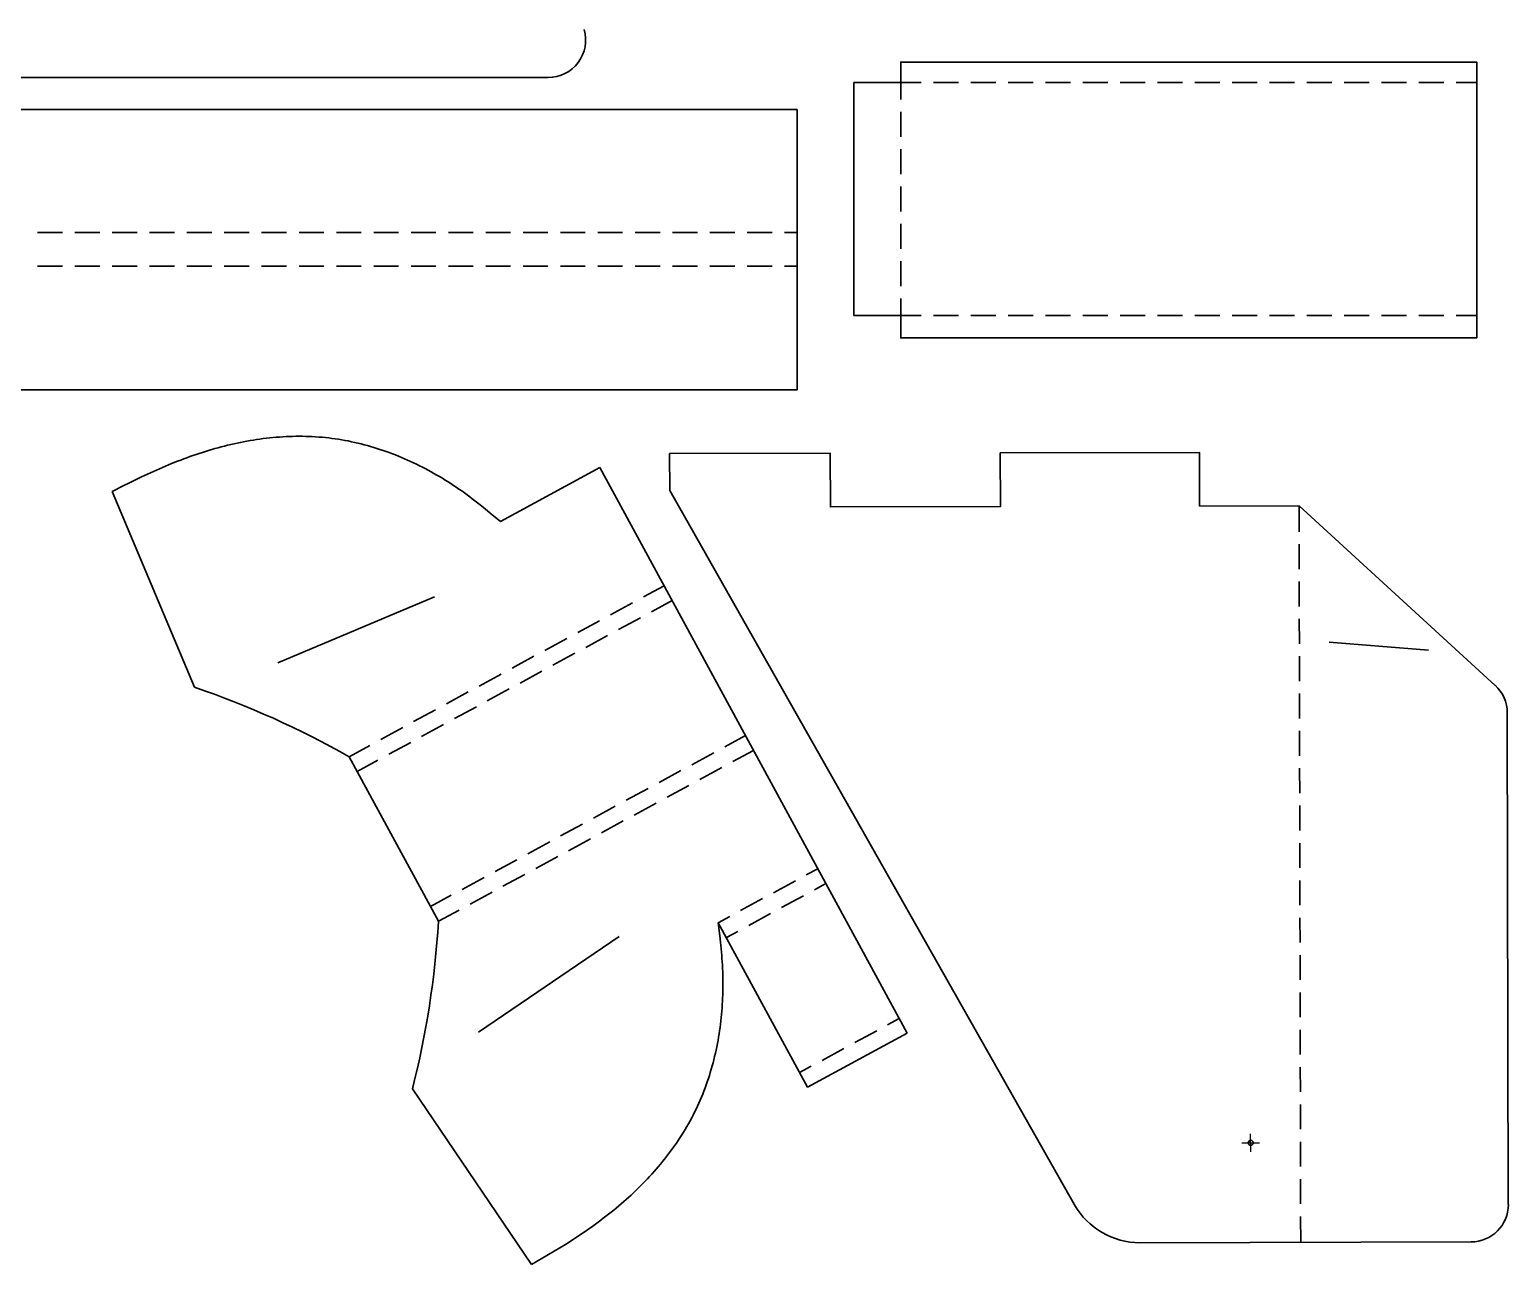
# Model space of a CAD drawing. Header units: millimetres. Extents: x -468 to 483, y -337 to 336.
# Drawn here: x 105.3 to 482.5, y -327.4 to -12.4 of the extents above; entities that cross this region are included whole.
import ezdxf

# ---------------------------------------------------------------- set-up
doc = ezdxf.new("R2010")
doc.units = ezdxf.units.MM
doc.header["$MEASUREMENT"] = 0
doc.layers.add('Layer 1', color=7, linetype='Continuous')

msp = doc.modelspace()

# ---------------------------------------------------------------- linework, layer by layer
at = {"layer": 'Layer 1', "lineweight": 30}
for points, knots in [([(246.7204, -12.3874), (247.5634, -15.2693), (246.9996, -18.38), (245.1989, -20.7828), (243.3983, -23.1856), (240.571, -24.5999), (237.5683, -24.5999)], [0, 0, 0, 0, 0.5, 0.5, 0.5, 1, 1, 1, 1]), ([(327.4632, -25.8985), (327.4632, -25.8985), (327.4632, -20.6703), (327.4632, -20.6703), (327.4632, -20.6703), (474.4022, -20.6703), (474.4022, -20.6703), (474.4022, -20.6703), (474.4022, -91.0495), (474.4022, -91.0495), (474.4022, -91.0495), (327.4632, -91.0495), (327.4632, -91.0495), (327.4632, -91.0495), (327.4632, -85.3345), (327.4632, -85.3345), (327.4632, -85.3345), (315.5252, -85.3345), (315.5252, -85.3345)], [0, 0, 0, 0, 0.16666667, 0.16666667, 0.16666667, 0.33333333, 0.33333333, 0.33333333, 0.5, 0.5, 0.5, 0.66666667, 0.66666667, 0.66666667, 0.83333333, 0.83333333, 0.83333333, 1, 1, 1, 1]), ([(301.0153, -104.2721), (301.0153, -104.2721), (-60.9982, -104.2721), (-60.9982, -104.2721), (-60.9982, -104.2721), (-60.9982, -32.7711), (-60.9982, -32.7711)], [0, 0, 0, 0, 0.5, 0.5, 0.5, 1, 1, 1, 1]), ([(225.3671, -137.8559), (225.3671, -137.8559), (222.7853, -135.717), (222.7853, -135.717), (222.7853, -135.717), (221.48, -134.6433), (221.48, -134.6433), (221.48, -134.6433), (220.1661, -133.5983), (220.1661, -133.5983), (220.1661, -133.5983), (218.8624, -132.5719), (218.8624, -132.5719), (218.8624, -132.5719), (218.1827, -132.0739), (218.1827, -132.0739), (218.1827, -132.0739), (217.5215, -131.5657), (217.5215, -131.5657), (217.5215, -131.5657), (216.8418, -131.0677), (216.8418, -131.0677), (216.8418, -131.0677), (216.162, -130.5696), (216.162, -130.5696), (216.162, -130.5696), (215.4822, -130.0716), (215.4822, -130.0716), (215.4822, -130.0716), (214.794, -129.6023), (214.794, -129.6023), (214.794, -129.6023), (214.1057, -129.1329), (214.1057, -129.1329), (214.1057, -129.1329), (213.4174, -128.6635), (213.4174, -128.6635), (213.4174, -128.6635), (212.7106, -128.2043), (212.7106, -128.2043), (212.7106, -128.2043), (212.0037, -127.745), (212.0037, -127.745), (212.0037, -127.745), (211.2884, -127.3145), (211.2884, -127.3145), (211.2884, -127.3145), (210.5815, -126.8552), (210.5815, -126.8552), (210.5815, -126.8552), (209.8475, -126.4348), (209.8475, -126.4348), (209.8475, -126.4348), (209.1423, -126.0228), (209.1423, -126.0228), (209.1423, -126.0228), (208.4083, -125.6024), (208.4083, -125.6024), (208.4083, -125.6024), (207.6743, -125.1819), (207.6743, -125.1819), (207.6743, -125.1819), (206.9318, -124.7901), (206.9318, -124.7901), (206.9318, -124.7901), (206.1893, -124.3984), (206.1893, -124.3984), (206.1893, -124.3984), (205.4468, -124.0066), (205.4468, -124.0066), (205.4468, -124.0066), (204.6958, -123.6436), (204.6958, -123.6436), (204.6958, -123.6436), (203.9534, -123.2518), (203.9534, -123.2518), (203.9534, -123.2518), (203.1838, -122.8989), (203.1838, -122.8989), (203.1838, -122.8989), (202.4429, -122.5545), (202.4429, -122.5545), (202.4429, -122.5545), (201.6733, -122.2015), (201.6733, -122.2015), (201.6733, -122.2015), (200.8952, -121.8772), (200.8952, -121.8772), (200.8952, -121.8772), (200.1357, -121.5428), (200.1357, -121.5428), (200.1357, -121.5428), (199.3576, -121.2187), (199.3576, -121.2187), (199.3576, -121.2187), (198.5795, -120.8944), (198.5795, -120.8944), (198.5795, -120.8944), (197.7929, -120.5988), (197.7929, -120.5988), (197.7929, -120.5988), (197.0063, -120.3033), (197.0063, -120.3033), (197.0063, -120.3033), (196.2298, -120.0264), (196.2298, -120.0264), (196.2298, -120.0264), (195.4246, -119.7409), (195.4246, -119.7409), (195.4246, -119.7409), (194.6295, -119.474), (194.6295, -119.474), (194.6295, -119.474), (193.8445, -119.2258), (193.8445, -119.2258), (193.8445, -119.2258), (193.0308, -118.969), (193.0308, -118.969), (193.0308, -118.969), (192.2272, -118.7309), (192.2272, -118.7309), (192.2272, -118.7309), (191.4337, -118.5114), (191.4337, -118.5114), (191.4337, -118.5114), (190.6115, -118.2833), (190.6115, -118.2833), (190.6115, -118.2833), (189.7994, -118.0738), (189.7994, -118.0738), (189.7994, -118.0738), (188.9973, -117.883), (188.9973, -117.883), (188.9973, -117.883), (188.1766, -117.7022), (188.1766, -117.7022), (188.1766, -117.7022), (187.356, -117.5215), (187.356, -117.5215), (187.356, -117.5215), (186.5354, -117.3407), (186.5354, -117.3407), (186.5354, -117.3407), (185.7064, -117.1886), (185.7064, -117.1886), (185.7064, -117.1886), (184.8772, -117.0366), (184.8772, -117.0366), (184.8772, -117.0366), (184.0581, -116.9031), (184.0581, -116.9031), (184.0581, -116.9031), (183.2205, -116.7798), (183.2205, -116.7798), (183.2205, -116.7798), (182.393, -116.675), (182.393, -116.675), (182.393, -116.675), (181.5654, -116.5703), (181.5654, -116.5703), (181.5654, -116.5703), (180.7193, -116.4756), (180.7193, -116.4756), (180.7193, -116.4756), (179.9019, -116.3895), (179.9019, -116.3895), (179.9019, -116.3895), (179.0573, -116.3422), (179.0573, -116.3422), (179.0573, -116.3422), (178.2213, -116.2661), (178.2213, -116.2661), (178.2213, -116.2661), (177.3768, -116.2187), (177.3768, -116.2187), (177.3768, -116.2187), (176.5423, -116.19), (176.5423, -116.19), (176.5423, -116.19), (175.7078, -116.1613), (175.7078, -116.1613), (175.7078, -116.1613), (174.8835, -116.1511), (174.8835, -116.1511), (174.8835, -116.1511), (174.0304, -116.1325), (174.0304, -116.1325), (174.0304, -116.1325), (173.1976, -116.151), (173.1976, -116.151), (173.1976, -116.151), (172.3648, -116.1696), (172.3648, -116.1696), (172.3648, -116.1696), (171.5318, -116.1881), (171.5318, -116.1881), (171.5318, -116.1881), (170.6804, -116.2168), (170.6804, -116.2168), (170.6804, -116.2168), (169.839, -116.2641), (169.839, -116.2641), (169.839, -116.2641), (169.0077, -116.3299), (169.0077, -116.3299), (169.0077, -116.3299), (168.1765, -116.3958), (168.1765, -116.3958), (168.1765, -116.3958), (167.3452, -116.4617), (167.3452, -116.4617), (167.3452, -116.4617), (166.5055, -116.5562), (166.5055, -116.5562), (166.5055, -116.5562), (165.6657, -116.6508), (165.6657, -116.6508), (165.6657, -116.6508), (164.8259, -116.7454), (164.8259, -116.7454), (164.8259, -116.7454), (163.9963, -116.8585), (163.9963, -116.8585), (163.9963, -116.8585), (163.1666, -116.9716), (163.1666, -116.9716), (163.1666, -116.9716), (162.347, -117.1035), (162.347, -117.1035), (162.347, -117.1035), (161.5275, -117.2352), (161.5275, -117.2352), (161.5275, -117.2352), (160.6892, -117.3771), (160.6892, -117.3771), (160.6892, -117.3771), (159.8612, -117.5375), (159.8612, -117.5375), (159.8612, -117.5375), (159.0517, -117.6879), (159.0517, -117.6879), (159.0517, -117.6879), (158.2337, -117.867), (158.2337, -117.867), (158.2337, -117.867), (157.4158, -118.0461), (157.4158, -118.0461), (157.4158, -118.0461), (156.5977, -118.2251), (156.5977, -118.2251), (156.5977, -118.2251), (155.7713, -118.433), (155.7713, -118.433), (155.7713, -118.433), (154.9634, -118.6306), (154.9634, -118.6306), (154.9634, -118.6306), (154.1656, -118.8468), (154.1656, -118.8468), (154.1656, -118.8468), (153.3391, -119.0546), (153.3391, -119.0546), (153.3391, -119.0546), (152.5514, -119.2895), (152.5514, -119.2895), (152.5514, -119.2895), (151.735, -119.5159), (151.735, -119.5159), (151.735, -119.5159), (150.9287, -119.7609), (150.9287, -119.7609), (150.9287, -119.7609), (150.1224, -120.0058), (150.1224, -120.0058), (150.1224, -120.0058), (149.3262, -120.2695), (149.3262, -120.2695), (149.3262, -120.2695), (148.5199, -120.5144), (148.5199, -120.5144), (148.5199, -120.5144), (147.7237, -120.778), (147.7237, -120.778), (147.7237, -120.778), (146.9376, -121.0602), (146.9376, -121.0602), (146.9376, -121.0602), (146.1515, -121.3424), (146.1515, -121.3424), (146.1515, -121.3424), (145.3654, -121.6246), (145.3654, -121.6246), (145.3654, -121.6246), (144.5794, -121.9068), (144.5794, -121.9068), (144.5794, -121.9068), (143.8033, -122.2075), (143.8033, -122.2075), (143.8033, -122.2075), (143.0088, -122.5184), (143.0088, -122.5184), (143.0088, -122.5184), (141.4568, -123.1199), (141.4568, -123.1199), (141.4568, -123.1199), (139.9063, -123.7688), (139.9063, -123.7688), (139.9063, -123.7688), (138.366, -124.4363), (138.366, -124.4363), (138.366, -124.4363), (136.8258, -125.1038), (136.8258, -125.1038), (136.8258, -125.1038), (135.3056, -125.8085), (135.3056, -125.8085), (135.3056, -125.8085), (133.7855, -126.5132), (133.7855, -126.5132), (133.7855, -126.5132), (132.2856, -127.255), (132.2856, -127.255), (132.2856, -127.255), (130.7856, -127.997), (130.7856, -127.997), (130.7856, -127.997), (129.2857, -128.7389), (129.2857, -128.7389), (129.2857, -128.7389), (126.306, -130.2598), (126.306, -130.2598)], [0, 0, 0, 0, 0.00909091, 0.00909091, 0.00909091, 0.01818182, 0.01818182, 0.01818182, 0.02727273, 0.02727273, 0.02727273, 0.03636364, 0.03636364, 0.03636364, 0.04545455, 0.04545455, 0.04545455, 0.05454545, 0.05454545, 0.05454545, 0.06363636, 0.06363636, 0.06363636, 0.07272727, 0.07272727, 0.07272727, 0.08181818, 0.08181818, 0.08181818, 0.09090909, 0.09090909, 0.09090909, 0.1, 0.1, 0.1, 0.10909091, 0.10909091, 0.10909091, 0.11818182, 0.11818182, 0.11818182, 0.12727273, 0.12727273, 0.12727273, 0.13636364, 0.13636364, 0.13636364, 0.14545455, 0.14545455, 0.14545455, 0.15454545, 0.15454545, 0.15454545, 0.16363636, 0.16363636, 0.16363636, 0.17272727, 0.17272727, 0.17272727, 0.18181818, 0.18181818, 0.18181818, 0.19090909, 0.19090909, 0.19090909, 0.2, 0.2, 0.2, 0.20909091, 0.20909091, 0.20909091, 0.21818182, 0.21818182, 0.21818182, 0.22727273, 0.22727273, 0.22727273, 0.23636364, 0.23636364, 0.23636364, 0.24545455, 0.24545455, 0.24545455, 0.25454545, 0.25454545, 0.25454545, 0.26363636, 0.26363636, 0.26363636, 0.27272727, 0.27272727, 0.27272727, 0.28181818, 0.28181818, 0.28181818, 0.29090909, 0.29090909, 0.29090909, 0.3, 0.3, 0.3, 0.30909091, 0.30909091, 0.30909091, 0.31818182, 0.31818182, 0.31818182, 0.32727273, 0.32727273, 0.32727273, 0.33636364, 0.33636364, 0.33636364, 0.34545455, 0.34545455, 0.34545455, 0.35454545, 0.35454545, 0.35454545, 0.36363636, 0.36363636, 0.36363636, 0.37272727, 0.37272727, 0.37272727, 0.38181818, 0.38181818, 0.38181818, 0.39090909, 0.39090909, 0.39090909, 0.4, 0.4, 0.4, 0.40909091, 0.40909091, 0.40909091, 0.41818182, 0.41818182, 0.41818182, 0.42727273, 0.42727273, 0.42727273, 0.43636364, 0.43636364, 0.43636364, 0.44545455, 0.44545455, 0.44545455, 0.45454545, 0.45454545, 0.45454545, 0.46363636, 0.46363636, 0.46363636, 0.47272727, 0.47272727, 0.47272727, 0.48181818, 0.48181818, 0.48181818, 0.49090909, 0.49090909, 0.49090909, 0.5, 0.5, 0.5, 0.50909091, 0.50909091, 0.50909091, 0.51818182, 0.51818182, 0.51818182, 0.52727273, 0.52727273, 0.52727273, 0.53636364, 0.53636364, 0.53636364, 0.54545455, 0.54545455, 0.54545455, 0.55454545, 0.55454545, 0.55454545, 0.56363636, 0.56363636, 0.56363636, 0.57272727, 0.57272727, 0.57272727, 0.58181818, 0.58181818, 0.58181818, 0.59090909, 0.59090909, 0.59090909, 0.6, 0.6, 0.6, 0.60909091, 0.60909091, 0.60909091, 0.61818182, 0.61818182, 0.61818182, 0.62727273, 0.62727273, 0.62727273, 0.63636364, 0.63636364, 0.63636364, 0.64545455, 0.64545455, 0.64545455, 0.65454545, 0.65454545, 0.65454545, 0.66363636, 0.66363636, 0.66363636, 0.67272727, 0.67272727, 0.67272727, 0.68181818, 0.68181818, 0.68181818, 0.69090909, 0.69090909, 0.69090909, 0.7, 0.7, 0.7, 0.70909091, 0.70909091, 0.70909091, 0.71818182, 0.71818182, 0.71818182, 0.72727273, 0.72727273, 0.72727273, 0.73636364, 0.73636364, 0.73636364, 0.74545455, 0.74545455, 0.74545455, 0.75454545, 0.75454545, 0.75454545, 0.76363636, 0.76363636, 0.76363636, 0.77272727, 0.77272727, 0.77272727, 0.78181818, 0.78181818, 0.78181818, 0.79090909, 0.79090909, 0.79090909, 0.8, 0.8, 0.8, 0.80909091, 0.80909091, 0.80909091, 0.81818182, 0.81818182, 0.81818182, 0.82727273, 0.82727273, 0.82727273, 0.83636364, 0.83636364, 0.83636364, 0.84545455, 0.84545455, 0.84545455, 0.85454545, 0.85454545, 0.85454545, 0.86363636, 0.86363636, 0.86363636, 0.87272727, 0.87272727, 0.87272727, 0.88181818, 0.88181818, 0.88181818, 0.89090909, 0.89090909, 0.89090909, 0.9, 0.9, 0.9, 0.90909091, 0.90909091, 0.90909091, 0.91818182, 0.91818182, 0.91818182, 0.92727273, 0.92727273, 0.92727273, 0.93636364, 0.93636364, 0.93636364, 0.94545455, 0.94545455, 0.94545455, 0.95454545, 0.95454545, 0.95454545, 0.96363636, 0.96363636, 0.96363636, 0.97272727, 0.97272727, 0.97272727, 0.98181818, 0.98181818, 0.98181818, 0.99090909, 0.99090909, 0.99090909, 1, 1, 1, 1]), ([(429.0897, -133.9031), (429.0897, -133.9031), (403.6898, -133.9582), (403.6898, -133.9582), (403.6898, -133.9582), (403.6601, -120.2634), (403.6601, -120.2634), (403.6601, -120.2634), (352.8602, -120.3736), (352.8602, -120.3736), (352.8602, -120.3736), (352.8899, -134.0684), (352.8899, -134.0684), (352.8899, -134.0684), (309.5407, -134.1624), (309.5407, -134.1624), (309.5407, -134.1624), (309.511, -120.4677), (309.511, -120.4677), (309.511, -120.4677), (268.5324, -120.5566), (268.5324, -120.5566), (268.5324, -120.5566), (268.5528, -129.9546), (268.5528, -129.9546)], [0, 0, 0, 0, 0.125, 0.125, 0.125, 0.25, 0.25, 0.25, 0.375, 0.375, 0.375, 0.5, 0.5, 0.5, 0.625, 0.625, 0.625, 0.75, 0.75, 0.75, 0.875, 0.875, 0.875, 1, 1, 1, 1]), ([(280.9335, -240.2278), (280.9335, -240.2278), (281.3203, -243.5582), (281.3203, -243.5582), (281.3203, -243.5582), (281.4993, -245.219), (281.4993, -245.219), (281.4993, -245.219), (281.6597, -246.8901), (281.6597, -246.8901), (281.6597, -246.8901), (281.8201, -248.5612), (281.8201, -248.5612), (281.8201, -248.5612), (281.8674, -249.4025), (281.8674, -249.4025), (281.8674, -249.4025), (281.9333, -250.2338), (281.9333, -250.2338), (281.9333, -250.2338), (281.9806, -251.0752), (281.9806, -251.0752), (281.9806, -251.0752), (282.0177, -251.8979), (282.0177, -251.8979), (282.0177, -251.8979), (282.0649, -252.7393), (282.0649, -252.7393), (282.0649, -252.7393), (282.0835, -253.5721), (282.0835, -253.5721), (282.0835, -253.5721), (282.1021, -254.405), (282.1021, -254.405), (282.1021, -254.405), (282.1206, -255.2379), (282.1206, -255.2379), (282.1206, -255.2379), (282.1206, -256.0807), (282.1206, -256.0807), (282.1206, -256.0807), (282.1206, -256.9238), (282.1206, -256.9238), (282.1206, -256.9238), (282.0918, -257.7581), (282.0918, -257.7581), (282.0918, -257.7581), (282.0918, -258.6012), (282.0918, -258.6012), (282.0918, -258.6012), (282.0444, -259.4457), (282.0444, -259.4457), (282.0444, -259.4457), (282.0157, -260.2801), (282.0157, -260.2801), (282.0157, -260.2801), (281.9583, -261.1061), (281.9583, -261.1061), (281.9583, -261.1061), (281.9109, -261.9506), (281.9109, -261.9506), (281.9109, -261.9506), (281.8348, -262.7867), (281.8348, -262.7867), (281.8348, -262.7867), (281.7588, -263.6228), (281.7588, -263.6228), (281.7588, -263.6228), (281.6828, -264.4588), (281.6828, -264.4588), (281.6828, -264.4588), (281.578, -265.2863), (281.578, -265.2863), (281.578, -265.2863), (281.502, -266.1223), (281.502, -266.1223), (281.502, -266.1223), (281.3786, -266.9599), (281.3786, -266.9599), (281.3786, -266.9599), (281.2738, -267.7875), (281.2738, -267.7875), (281.2738, -267.7875), (281.1403, -268.6065), (281.1403, -268.6065), (281.1403, -268.6065), (280.9884, -269.4356), (280.9884, -269.4356), (280.9884, -269.4356), (280.865, -270.2732), (280.865, -270.2732), (280.865, -270.2732), (280.7028, -271.0838), (280.7028, -271.0838), (280.7028, -271.0838), (280.5508, -271.913), (280.5508, -271.913), (280.5508, -271.913), (280.37, -272.7336), (280.37, -272.7336), (280.37, -272.7336), (280.1893, -273.5542), (280.1893, -273.5542), (280.1893, -273.5542), (279.9984, -274.3562), (279.9984, -274.3562), (279.9984, -274.3562), (279.799, -275.1869), (279.799, -275.1869), (279.799, -275.1869), (279.5896, -275.9991), (279.5896, -275.9991), (279.5896, -275.9991), (279.37, -276.7925), (279.37, -276.7925), (279.37, -276.7925), (279.1421, -277.6148), (279.1421, -277.6148), (279.1421, -277.6148), (278.9038, -278.4184), (278.9038, -278.4184), (278.9038, -278.4184), (278.6657, -279.222), (278.6657, -279.222), (278.6657, -279.222), (278.3989, -280.0171), (278.3989, -280.0171), (278.3989, -280.0171), (278.132, -280.8122), (278.132, -280.8122), (278.132, -280.8122), (277.855, -281.5887), (277.855, -281.5887), (277.855, -281.5887), (277.5696, -282.3939), (277.5696, -282.3939), (277.5696, -282.3939), (277.274, -283.1806), (277.274, -283.1806), (277.274, -283.1806), (276.9683, -283.9485), (276.9683, -283.9485), (276.9683, -283.9485), (276.6442, -284.7266), (276.6442, -284.7266), (276.6442, -284.7266), (276.3199, -285.5047), (276.3199, -285.5047), (276.3199, -285.5047), (275.9855, -286.2642), (275.9855, -286.2642), (275.9855, -286.2642), (275.6326, -287.0338), (275.6326, -287.0338), (275.6326, -287.0338), (275.2696, -287.7847), (275.2696, -287.7847), (275.2696, -287.7847), (274.9064, -288.5357), (274.9064, -288.5357), (274.9064, -288.5357), (274.5248, -289.2969), (274.5248, -289.2969), (274.5248, -289.2969), (274.1517, -290.0292), (274.1517, -290.0292), (274.1517, -290.0292), (273.7413, -290.7818), (273.7413, -290.7818), (273.7413, -290.7818), (273.3394, -291.5057), (273.3394, -291.5057), (273.3394, -291.5057), (272.919, -292.2396), (272.919, -292.2396), (272.919, -292.2396), (272.4884, -292.955), (272.4884, -292.955), (272.4884, -292.955), (272.0579, -293.6704), (272.0579, -293.6704), (272.0579, -293.6704), (271.6274, -294.3858), (271.6274, -294.3858), (271.6274, -294.3858), (271.1681, -295.0927), (271.1681, -295.0927), (271.1681, -295.0927), (270.6988, -295.7809), (270.6988, -295.7809), (270.6988, -295.7809), (270.2395, -296.4877), (270.2395, -296.4877), (270.2395, -296.4877), (269.7601, -297.1575), (269.7601, -297.1575), (269.7601, -297.1575), (269.2721, -297.8558), (269.2721, -297.8558), (269.2721, -297.8558), (268.774, -298.5356), (268.774, -298.5356), (268.774, -298.5356), (268.2659, -299.1967), (268.2659, -299.1967), (268.2659, -299.1967), (267.7678, -299.8765), (267.7678, -299.8765), (267.7678, -299.8765), (267.2496, -300.519), (267.2496, -300.519), (267.2496, -300.519), (266.7229, -301.1903), (266.7229, -301.1903), (266.7229, -301.1903), (266.1861, -301.8429), (266.1861, -301.8429), (266.1861, -301.8429), (265.6391, -302.477), (265.6391, -302.477), (265.6391, -302.477), (265.0922, -303.111), (265.0922, -303.111), (265.0922, -303.111), (264.5452, -303.7451), (264.5452, -303.7451), (264.5452, -303.7451), (263.9881, -304.3605), (263.9881, -304.3605), (263.9881, -304.3605), (263.4312, -304.9759), (263.4312, -304.9759), (263.4312, -304.9759), (262.8555, -305.6015), (262.8555, -305.6015), (262.8555, -305.6015), (262.2698, -306.2085), (262.2698, -306.2085), (262.2698, -306.2085), (261.7026, -306.8053), (261.7026, -306.8053), (261.7026, -306.8053), (261.1068, -307.3936), (261.1068, -307.3936), (261.1068, -307.3936), (260.5109, -307.9819), (260.5109, -307.9819), (260.5109, -307.9819), (259.9151, -308.5703), (259.9151, -308.5703), (259.9151, -308.5703), (259.2905, -309.1501), (259.2905, -309.1501), (259.2905, -309.1501), (258.6846, -309.7198), (258.6846, -309.7198), (258.6846, -309.7198), (258.0787, -310.2896), (258.0787, -310.2896), (258.0787, -310.2896), (257.4441, -310.8508), (257.4441, -310.8508), (257.4441, -310.8508), (256.828, -311.402), (256.828, -311.402), (256.828, -311.402), (256.1832, -311.9446), (256.1832, -311.9446), (256.1832, -311.9446), (255.5385, -312.4872), (255.5385, -312.4872), (255.5385, -312.4872), (254.8938, -313.0299), (254.8938, -313.0299), (254.8938, -313.0299), (254.249, -313.5724), (254.249, -313.5724), (254.249, -313.5724), (253.5942, -314.0965), (253.5942, -314.0965), (253.5942, -314.0965), (252.9394, -314.6205), (252.9394, -314.6205), (252.9394, -314.6205), (252.2744, -315.1259), (252.2744, -315.1259), (252.2744, -315.1259), (251.6095, -315.6313), (251.6095, -315.6313), (251.6095, -315.6313), (250.9446, -316.1367), (250.9446, -316.1367), (250.9446, -316.1367), (250.2796, -316.6421), (250.2796, -316.6421), (250.2796, -316.6421), (249.6046, -317.129), (249.6046, -317.129), (249.6046, -317.129), (248.9212, -317.6445), (248.9212, -317.6445), (248.9212, -317.6445), (247.561, -318.5995), (247.561, -318.5995), (247.561, -318.5995), (246.1721, -319.546), (246.1721, -319.546), (246.1721, -319.546), (244.7732, -320.474), (244.7732, -320.474), (244.7732, -320.474), (243.3742, -321.4018), (243.3742, -321.4018), (243.3742, -321.4018), (241.9551, -322.2926), (241.9551, -322.2926), (241.9551, -322.2926), (240.5359, -323.1833), (240.5359, -323.1833), (240.5359, -323.1833), (239.0966, -324.0368), (239.0966, -324.0368), (239.0966, -324.0368), (237.6573, -324.8903), (237.6573, -324.8903), (237.6573, -324.8903), (236.2179, -325.7439), (236.2179, -325.7439), (236.2179, -325.7439), (233.3191, -327.4137), (233.3191, -327.4137)], [0, 0, 0, 0, 0.00909091, 0.00909091, 0.00909091, 0.01818182, 0.01818182, 0.01818182, 0.02727273, 0.02727273, 0.02727273, 0.03636364, 0.03636364, 0.03636364, 0.04545455, 0.04545455, 0.04545455, 0.05454545, 0.05454545, 0.05454545, 0.06363636, 0.06363636, 0.06363636, 0.07272727, 0.07272727, 0.07272727, 0.08181818, 0.08181818, 0.08181818, 0.09090909, 0.09090909, 0.09090909, 0.1, 0.1, 0.1, 0.10909091, 0.10909091, 0.10909091, 0.11818182, 0.11818182, 0.11818182, 0.12727273, 0.12727273, 0.12727273, 0.13636364, 0.13636364, 0.13636364, 0.14545455, 0.14545455, 0.14545455, 0.15454545, 0.15454545, 0.15454545, 0.16363636, 0.16363636, 0.16363636, 0.17272727, 0.17272727, 0.17272727, 0.18181818, 0.18181818, 0.18181818, 0.19090909, 0.19090909, 0.19090909, 0.2, 0.2, 0.2, 0.20909091, 0.20909091, 0.20909091, 0.21818182, 0.21818182, 0.21818182, 0.22727273, 0.22727273, 0.22727273, 0.23636364, 0.23636364, 0.23636364, 0.24545455, 0.24545455, 0.24545455, 0.25454545, 0.25454545, 0.25454545, 0.26363636, 0.26363636, 0.26363636, 0.27272727, 0.27272727, 0.27272727, 0.28181818, 0.28181818, 0.28181818, 0.29090909, 0.29090909, 0.29090909, 0.3, 0.3, 0.3, 0.30909091, 0.30909091, 0.30909091, 0.31818182, 0.31818182, 0.31818182, 0.32727273, 0.32727273, 0.32727273, 0.33636364, 0.33636364, 0.33636364, 0.34545455, 0.34545455, 0.34545455, 0.35454545, 0.35454545, 0.35454545, 0.36363636, 0.36363636, 0.36363636, 0.37272727, 0.37272727, 0.37272727, 0.38181818, 0.38181818, 0.38181818, 0.39090909, 0.39090909, 0.39090909, 0.4, 0.4, 0.4, 0.40909091, 0.40909091, 0.40909091, 0.41818182, 0.41818182, 0.41818182, 0.42727273, 0.42727273, 0.42727273, 0.43636364, 0.43636364, 0.43636364, 0.44545455, 0.44545455, 0.44545455, 0.45454545, 0.45454545, 0.45454545, 0.46363636, 0.46363636, 0.46363636, 0.47272727, 0.47272727, 0.47272727, 0.48181818, 0.48181818, 0.48181818, 0.49090909, 0.49090909, 0.49090909, 0.5, 0.5, 0.5, 0.50909091, 0.50909091, 0.50909091, 0.51818182, 0.51818182, 0.51818182, 0.52727273, 0.52727273, 0.52727273, 0.53636364, 0.53636364, 0.53636364, 0.54545455, 0.54545455, 0.54545455, 0.55454545, 0.55454545, 0.55454545, 0.56363636, 0.56363636, 0.56363636, 0.57272727, 0.57272727, 0.57272727, 0.58181818, 0.58181818, 0.58181818, 0.59090909, 0.59090909, 0.59090909, 0.6, 0.6, 0.6, 0.60909091, 0.60909091, 0.60909091, 0.61818182, 0.61818182, 0.61818182, 0.62727273, 0.62727273, 0.62727273, 0.63636364, 0.63636364, 0.63636364, 0.64545455, 0.64545455, 0.64545455, 0.65454545, 0.65454545, 0.65454545, 0.66363636, 0.66363636, 0.66363636, 0.67272727, 0.67272727, 0.67272727, 0.68181818, 0.68181818, 0.68181818, 0.69090909, 0.69090909, 0.69090909, 0.7, 0.7, 0.7, 0.70909091, 0.70909091, 0.70909091, 0.71818182, 0.71818182, 0.71818182, 0.72727273, 0.72727273, 0.72727273, 0.73636364, 0.73636364, 0.73636364, 0.74545455, 0.74545455, 0.74545455, 0.75454545, 0.75454545, 0.75454545, 0.76363636, 0.76363636, 0.76363636, 0.77272727, 0.77272727, 0.77272727, 0.78181818, 0.78181818, 0.78181818, 0.79090909, 0.79090909, 0.79090909, 0.8, 0.8, 0.8, 0.80909091, 0.80909091, 0.80909091, 0.81818182, 0.81818182, 0.81818182, 0.82727273, 0.82727273, 0.82727273, 0.83636364, 0.83636364, 0.83636364, 0.84545455, 0.84545455, 0.84545455, 0.85454545, 0.85454545, 0.85454545, 0.86363636, 0.86363636, 0.86363636, 0.87272727, 0.87272727, 0.87272727, 0.88181818, 0.88181818, 0.88181818, 0.89090909, 0.89090909, 0.89090909, 0.9, 0.9, 0.9, 0.90909091, 0.90909091, 0.90909091, 0.91818182, 0.91818182, 0.91818182, 0.92727273, 0.92727273, 0.92727273, 0.93636364, 0.93636364, 0.93636364, 0.94545455, 0.94545455, 0.94545455, 0.95454545, 0.95454545, 0.95454545, 0.96363636, 0.96363636, 0.96363636, 0.97272727, 0.97272727, 0.97272727, 0.98181818, 0.98181818, 0.98181818, 0.99090909, 0.99090909, 0.99090909, 1, 1, 1, 1]), ([(280.9335, -240.2278), (280.9335, -240.2278), (303.7033, -282.1774), (303.7033, -282.1774), (303.7033, -282.1774), (329.0777, -268.4044), (329.0777, -268.4044)], [0, 0, 0, 0, 0.5, 0.5, 0.5, 1, 1, 1, 1]), ([(417.3984, -296.3936), (417.3977, -296.037), (417.1079, -295.7486), (416.7514, -295.7494), (416.3948, -295.7502), (416.1065, -296.0398), (416.1072, -296.3964), (416.108, -296.7529), (416.3976, -297.0414), (416.7542, -297.0406), (417.1107, -297.0398), (417.3992, -296.7501), (417.3984, -296.3936)], [0, 0, 0, 0, 0.25, 0.25, 0.25, 0.5, 0.5, 0.5, 0.75, 0.75, 0.75, 1, 1, 1, 1])]:
    msp.add_open_spline(points, degree=3, knots=knots, dxfattribs=at)
for points in [[(-467.7368, -24.5788), (-467.7368, -24.5788), (237.5577, -24.5788), (237.5577, -24.5788)], [(315.5252, -85.3345), (315.5252, -85.3345), (315.5252, -25.8985), (315.5252, -25.8985)], [(315.5252, -25.8985), (315.5252, -25.8985), (327.4632, -25.8985), (327.4632, -25.8985)], [(301.0153, -32.7711), (301.0153, -32.7711), (-60.9982, -32.7711), (-60.9982, -32.7711)], [(301.0153, -32.7711), (301.0153, -32.7711), (301.0153, -104.2721), (301.0153, -104.2721)], [(250.7415, -124.0829), (250.7415, -124.0829), (225.3671, -137.8559), (225.3671, -137.8559)], [(329.0777, -268.4044), (329.0777, -268.4044), (250.7415, -124.0829), (250.7415, -124.0829)], [(147.2975, -180.159), (147.2975, -180.159), (126.306, -130.2598), (126.306, -130.2598)], [(268.5528, -129.9546), (268.5528, -129.9546), (371.8396, -312.2087), (371.8396, -312.2087)], [(429.0897, -133.9031), (429.0897, -133.9031), (479.079, -179.6841), (479.079, -179.6841)], [(208.5884, -157.1265), (208.5884, -157.1265), (168.6072, -173.9389), (168.6072, -173.9389)], [(436.7429, -168.7057), (436.7429, -168.7057), (462.0838, -170.704), (462.0838, -170.704)], [(186.7442, -197.8847), (174.1808, -190.7499), (160.9715, -184.8179), (147.2922, -180.1674)], [(482.2056, -186.6729), (482.1998, -184.0048), (481.0765, -181.4613), (479.1085, -179.6598)], [(482.4568, -312.1381), (482.4568, -312.1381), (482.1846, -186.6835), (482.1846, -186.6835)], [(186.7549, -197.8779), (186.7549, -197.8779), (209.5551, -239.8834), (209.5551, -239.8834)], [(202.9145, -282.6423), (206.4682, -268.6381), (208.6911, -254.3295), (209.5536, -239.9073)], [(255.6224, -243.779), (255.6224, -243.779), (219.7408, -268.1441), (219.7408, -268.1441)], [(202.9144, -282.6239), (202.9144, -282.6239), (233.3191, -327.4137), (233.3191, -327.4137)], [(371.8416, -312.204), (375.2332, -318.1889), (381.5867, -321.882), (388.4658, -321.867)], [(472.9629, -321.6837), (478.2293, -321.6723), (482.4893, -317.3938), (482.4778, -312.1274)], [(388.4552, -321.8671), (388.4552, -321.8671), (472.9524, -321.6837), (472.9524, -321.6837)]]:
    msp.add_open_spline(points, degree=3, dxfattribs=at)
at = {"layer": 'Layer 1', "color": 5, "lineweight": 30}
for points in [[(327.4632, -30.2165), (327.4632, -30.2165), (327.4632, -25.8985), (327.4632, -25.8985)], [(327.4632, -25.8985), (327.4632, -25.8985), (332.6702, -25.8985), (332.6702, -25.8985)], [(335.8452, -25.8985), (335.8452, -25.8985), (342.1952, -25.8985), (342.1952, -25.8985)], [(345.3702, -25.8985), (345.3702, -25.8985), (351.7202, -25.8985), (351.7202, -25.8985)], [(354.8952, -25.8985), (354.8952, -25.8985), (361.2452, -25.8985), (361.2452, -25.8985)], [(364.4202, -25.8985), (364.4202, -25.8985), (370.7702, -25.8985), (370.7702, -25.8985)], [(373.9452, -25.8985), (373.9452, -25.8985), (380.2952, -25.8985), (380.2952, -25.8985)], [(383.4702, -25.8985), (383.4702, -25.8985), (389.8202, -25.8985), (389.8202, -25.8985)], [(392.9952, -25.8985), (392.9952, -25.8985), (399.3452, -25.8985), (399.3452, -25.8985)], [(402.5202, -25.8985), (402.5202, -25.8985), (408.8702, -25.8985), (408.8702, -25.8985)], [(412.0452, -25.8985), (412.0452, -25.8985), (418.3952, -25.8985), (418.3952, -25.8985)], [(421.5702, -25.8985), (421.5702, -25.8985), (427.9202, -25.8985), (427.9202, -25.8985)], [(431.0952, -25.8985), (431.0952, -25.8985), (437.4452, -25.8985), (437.4452, -25.8985)], [(440.6202, -25.8985), (440.6202, -25.8985), (446.9702, -25.8985), (446.9702, -25.8985)], [(450.1452, -25.8985), (450.1452, -25.8985), (456.4952, -25.8985), (456.4952, -25.8985)], [(459.6702, -25.8985), (459.6702, -25.8985), (466.0202, -25.8985), (466.0202, -25.8985)], [(469.1952, -25.8985), (469.1952, -25.8985), (474.4022, -25.8985), (474.4022, -25.8985)], [(327.4632, -39.7415), (327.4632, -39.7415), (327.4632, -33.3915), (327.4632, -33.3915)], [(327.4632, -49.2665), (327.4632, -49.2665), (327.4632, -42.9165), (327.4632, -42.9165)], [(327.4632, -58.7915), (327.4632, -58.7915), (327.4632, -52.4415), (327.4632, -52.4415)], [(113.648, -64.119), (113.648, -64.119), (107.298, -64.119), (107.298, -64.119)], [(123.173, -64.119), (123.173, -64.119), (116.823, -64.119), (116.823, -64.119)], [(132.698, -64.119), (132.698, -64.119), (126.348, -64.119), (126.348, -64.119)], [(142.223, -64.119), (142.223, -64.119), (135.873, -64.119), (135.873, -64.119)], [(151.748, -64.119), (151.748, -64.119), (145.398, -64.119), (145.398, -64.119)], [(161.273, -64.119), (161.273, -64.119), (154.923, -64.119), (154.923, -64.119)], [(170.798, -64.119), (170.798, -64.119), (164.448, -64.119), (164.448, -64.119)], [(180.3441, -64.119), (180.3441, -64.119), (173.9941, -64.119), (173.9941, -64.119)], [(189.8691, -64.119), (189.8691, -64.119), (183.5191, -64.119), (183.5191, -64.119)], [(199.3941, -64.119), (199.3941, -64.119), (193.0441, -64.119), (193.0441, -64.119)], [(208.9191, -64.119), (208.9191, -64.119), (202.5691, -64.119), (202.5691, -64.119)], [(218.4441, -64.119), (218.4441, -64.119), (212.0941, -64.119), (212.0941, -64.119)], [(227.9691, -64.119), (227.9691, -64.119), (221.6191, -64.119), (221.6191, -64.119)], [(237.4941, -64.119), (237.4941, -64.119), (231.1441, -64.119), (231.1441, -64.119)], [(247.0191, -64.119), (247.0191, -64.119), (240.6691, -64.119), (240.6691, -64.119)], [(256.5441, -64.119), (256.5441, -64.119), (250.1941, -64.119), (250.1941, -64.119)], [(266.0691, -64.119), (266.0691, -64.119), (259.7191, -64.119), (259.7191, -64.119)], [(275.5941, -64.119), (275.5941, -64.119), (269.2441, -64.119), (269.2441, -64.119)], [(285.1191, -64.119), (285.1191, -64.119), (278.7691, -64.119), (278.7691, -64.119)], [(294.6441, -64.119), (294.6441, -64.119), (288.2941, -64.119), (288.2941, -64.119)], [(301.0153, -64.119), (301.0153, -64.119), (297.8191, -64.119), (297.8191, -64.119)], [(327.4632, -68.3165), (327.4632, -68.3165), (327.4632, -61.9665), (327.4632, -61.9665)], [(327.4632, -77.8415), (327.4632, -77.8415), (327.4632, -71.4915), (327.4632, -71.4915)], [(107.298, -72.755), (107.298, -72.755), (113.648, -72.755), (113.648, -72.755)], [(116.823, -72.755), (116.823, -72.755), (123.173, -72.755), (123.173, -72.755)], [(126.348, -72.755), (126.348, -72.755), (132.698, -72.755), (132.698, -72.755)], [(135.873, -72.755), (135.873, -72.755), (142.223, -72.755), (142.223, -72.755)], [(145.398, -72.755), (145.398, -72.755), (151.748, -72.755), (151.748, -72.755)], [(154.923, -72.755), (154.923, -72.755), (161.273, -72.755), (161.273, -72.755)], [(164.448, -72.755), (164.448, -72.755), (170.798, -72.755), (170.798, -72.755)], [(173.9941, -72.755), (173.9941, -72.755), (180.3441, -72.755), (180.3441, -72.755)], [(183.5191, -72.755), (183.5191, -72.755), (189.8691, -72.755), (189.8691, -72.755)], [(193.0441, -72.755), (193.0441, -72.755), (199.3941, -72.755), (199.3941, -72.755)], [(202.5691, -72.755), (202.5691, -72.755), (208.9191, -72.755), (208.9191, -72.755)], [(212.0941, -72.755), (212.0941, -72.755), (218.4441, -72.755), (218.4441, -72.755)], [(221.6191, -72.755), (221.6191, -72.755), (227.9691, -72.755), (227.9691, -72.755)], [(231.1441, -72.755), (231.1441, -72.755), (237.4941, -72.755), (237.4941, -72.755)], [(240.6691, -72.755), (240.6691, -72.755), (247.0191, -72.755), (247.0191, -72.755)], [(250.1941, -72.755), (250.1941, -72.755), (256.5441, -72.755), (256.5441, -72.755)], [(259.7191, -72.755), (259.7191, -72.755), (266.0691, -72.755), (266.0691, -72.755)], [(269.2441, -72.755), (269.2441, -72.755), (275.5941, -72.755), (275.5941, -72.755)], [(278.7691, -72.755), (278.7691, -72.755), (285.1191, -72.755), (285.1191, -72.755)], [(288.2941, -72.755), (288.2941, -72.755), (294.6441, -72.755), (294.6441, -72.755)], [(297.8191, -72.755), (297.8191, -72.755), (301.0153, -72.755), (301.0153, -72.755)], [(327.4632, -85.3345), (327.4632, -85.3345), (327.4632, -81.0165), (327.4632, -81.0165)], [(332.6702, -85.3345), (332.6702, -85.3345), (327.4632, -85.3345), (327.4632, -85.3345)], [(342.1952, -85.3345), (342.1952, -85.3345), (335.8452, -85.3345), (335.8452, -85.3345)], [(351.7202, -85.3345), (351.7202, -85.3345), (345.3702, -85.3345), (345.3702, -85.3345)], [(361.2452, -85.3345), (361.2452, -85.3345), (354.8952, -85.3345), (354.8952, -85.3345)], [(370.7702, -85.3345), (370.7702, -85.3345), (364.4202, -85.3345), (364.4202, -85.3345)], [(380.2952, -85.3345), (380.2952, -85.3345), (373.9452, -85.3345), (373.9452, -85.3345)], [(389.8202, -85.3345), (389.8202, -85.3345), (383.4702, -85.3345), (383.4702, -85.3345)], [(399.3452, -85.3345), (399.3452, -85.3345), (392.9952, -85.3345), (392.9952, -85.3345)], [(408.8702, -85.3345), (408.8702, -85.3345), (402.5202, -85.3345), (402.5202, -85.3345)], [(418.3952, -85.3345), (418.3952, -85.3345), (412.0452, -85.3345), (412.0452, -85.3345)], [(427.9202, -85.3345), (427.9202, -85.3345), (421.5702, -85.3345), (421.5702, -85.3345)], [(437.4452, -85.3345), (437.4452, -85.3345), (431.0952, -85.3345), (431.0952, -85.3345)], [(446.9702, -85.3345), (446.9702, -85.3345), (440.6202, -85.3345), (440.6202, -85.3345)], [(456.4952, -85.3345), (456.4952, -85.3345), (450.1452, -85.3345), (450.1452, -85.3345)], [(466.0202, -85.3345), (466.0202, -85.3345), (459.6702, -85.3345), (459.6702, -85.3345)], [(474.4022, -85.3345), (474.4022, -85.3345), (469.1952, -85.3345), (469.1952, -85.3345)], [(429.0897, -133.9031), (429.0897, -133.9031), (429.1041, -140.5282), (429.1041, -140.5282)], [(429.111, -143.7032), (429.111, -143.7032), (429.1248, -150.0532), (429.1248, -150.0532)], [(267.1196, -154.2568), (267.1196, -154.2568), (261.8178, -157.1346), (261.8178, -157.1346)], [(429.1316, -153.2282), (429.1316, -153.2282), (429.1454, -159.5782), (429.1454, -159.5782)], [(263.8676, -160.9111), (263.8676, -160.9111), (269.1694, -158.0333), (269.1694, -158.0333)], [(259.0273, -158.6492), (259.0273, -158.6492), (253.4464, -161.6785), (253.4464, -161.6785)], [(250.656, -163.1931), (250.656, -163.1931), (245.0751, -166.2223), (245.0751, -166.2223)], [(255.4963, -165.4549), (255.4963, -165.4549), (261.0771, -162.4257), (261.0771, -162.4257)], [(429.1523, -162.7532), (429.1523, -162.7532), (429.1661, -169.1032), (429.1661, -169.1032)], [(242.2847, -167.737), (242.2847, -167.737), (236.7038, -170.7662), (236.7038, -170.7662)], [(247.1249, -169.9988), (247.1249, -169.9988), (252.7058, -166.9696), (252.7058, -166.9696)], [(233.9134, -172.2808), (233.9134, -172.2808), (228.3325, -175.3101), (228.3325, -175.3101)], [(238.7536, -174.5427), (238.7536, -174.5427), (244.3345, -171.5134), (244.3345, -171.5134)], [(429.173, -172.2782), (429.173, -172.2782), (429.1868, -178.6282), (429.1868, -178.6282)], [(225.542, -176.8247), (225.542, -176.8247), (219.9612, -179.8539), (219.9612, -179.8539)], [(230.3823, -179.0865), (230.3823, -179.0865), (235.9632, -176.0573), (235.9632, -176.0573)], [(222.011, -183.6304), (222.011, -183.6304), (227.5919, -180.6011), (227.5919, -180.6011)], [(217.1707, -181.3686), (217.1707, -181.3686), (211.5899, -184.3978), (211.5899, -184.3978)], [(429.1936, -181.8031), (429.1936, -181.8031), (429.2074, -188.1531), (429.2074, -188.1531)], [(208.7994, -185.9124), (208.7994, -185.9124), (203.2185, -188.9417), (203.2185, -188.9417)], [(213.6397, -188.1742), (213.6397, -188.1742), (219.2206, -185.145), (219.2206, -185.145)], [(200.4281, -190.4563), (200.4281, -190.4563), (194.8472, -193.4855), (194.8472, -193.4855)], [(205.2684, -192.7181), (205.2684, -192.7181), (210.8492, -189.6889), (210.8492, -189.6889)], [(429.2143, -191.3281), (429.2143, -191.3281), (429.2281, -197.6781), (429.2281, -197.6781)], [(192.0568, -195.0001), (192.0568, -195.0001), (186.7549, -197.8779), (186.7549, -197.8779)], [(196.897, -197.262), (196.897, -197.262), (202.4779, -194.2327), (202.4779, -194.2327)], [(282.5782, -195.3823), (282.5782, -195.3823), (287.88, -192.5045), (287.88, -192.5045)], [(188.8048, -201.6544), (188.8048, -201.6544), (194.1066, -198.7766), (194.1066, -198.7766)], [(274.2069, -199.9261), (274.2069, -199.9261), (279.7877, -196.8969), (279.7877, -196.8969)], [(289.9197, -196.2623), (289.9197, -196.2623), (284.6179, -199.1401), (284.6179, -199.1401)], [(265.8355, -204.47), (265.8355, -204.47), (271.4164, -201.4408), (271.4164, -201.4408)], [(281.8274, -200.6547), (281.8274, -200.6547), (276.2466, -203.684), (276.2466, -203.684)], [(429.235, -200.8531), (429.235, -200.8531), (429.2488, -207.2031), (429.2488, -207.2031)], [(257.4642, -209.0139), (257.4642, -209.0139), (263.0451, -205.9846), (263.0451, -205.9846)], [(273.4561, -205.1986), (273.4561, -205.1986), (267.8752, -208.2278), (267.8752, -208.2278)], [(249.0929, -213.5577), (249.0929, -213.5577), (254.6738, -210.5285), (254.6738, -210.5285)], [(265.0848, -209.7424), (265.0848, -209.7424), (259.5039, -212.7717), (259.5039, -212.7717)], [(429.2556, -210.3781), (429.2556, -210.3781), (429.2694, -216.7281), (429.2694, -216.7281)], [(256.7135, -214.2863), (256.7135, -214.2863), (251.1326, -217.3155), (251.1326, -217.3155)], [(240.7216, -218.1016), (240.7216, -218.1016), (246.3025, -215.0723), (246.3025, -215.0723)], [(232.3503, -222.6454), (232.3503, -222.6454), (237.9311, -219.6162), (237.9311, -219.6162)], [(248.3422, -218.8302), (248.3422, -218.8302), (242.7613, -221.8594), (242.7613, -221.8594)], [(429.2763, -219.9031), (429.2763, -219.9031), (429.2901, -226.253), (429.2901, -226.253)], [(223.979, -227.1893), (223.979, -227.1893), (229.5598, -224.1601), (229.5598, -224.1601)], [(239.9709, -223.374), (239.9709, -223.374), (234.39, -226.4033), (234.39, -226.4033)], [(215.6076, -231.7332), (215.6076, -231.7332), (221.1885, -228.7039), (221.1885, -228.7039)], [(231.5995, -227.9179), (231.5995, -227.9179), (226.0187, -230.9471), (226.0187, -230.9471)], [(300.5969, -229.5548), (300.5969, -229.5548), (295.016, -232.584), (295.016, -232.584)], [(306.3079, -226.4549), (306.3079, -226.4549), (303.3873, -228.0401), (303.3873, -228.0401)], [(429.297, -229.428), (429.297, -229.428), (429.3108, -235.778), (429.3108, -235.778)], [(207.5154, -236.1256), (207.5154, -236.1256), (212.8172, -233.2478), (212.8172, -233.2478)], [(223.2282, -232.4617), (223.2282, -232.4617), (217.6473, -235.491), (217.6473, -235.491)], [(297.0859, -236.3975), (297.0859, -236.3975), (302.6668, -233.3683), (302.6668, -233.3683)], [(305.4573, -231.8537), (305.4573, -231.8537), (308.3779, -230.2684), (308.3779, -230.2684)], [(214.8569, -237.0056), (214.8569, -237.0056), (209.5551, -239.8834), (209.5551, -239.8834)], [(292.2255, -234.0986), (292.2255, -234.0986), (286.6447, -237.1279), (286.6447, -237.1279)], [(283.8542, -238.6425), (283.8542, -238.6425), (280.9335, -240.2278), (280.9335, -240.2278)], [(288.7146, -240.9414), (288.7146, -240.9414), (294.2955, -237.9122), (294.2955, -237.9122)], [(429.3176, -238.953), (429.3176, -238.953), (429.3314, -245.303), (429.3314, -245.303)], [(283.0035, -244.0413), (283.0035, -244.0413), (285.9242, -242.456), (285.9242, -242.456)], [(429.3383, -248.478), (429.3383, -248.478), (429.3521, -254.828), (429.3521, -254.828)], [(429.359, -258.003), (429.359, -258.003), (429.3727, -264.3529), (429.3727, -264.3529)], [(321.3472, -267.7838), (321.3472, -267.7838), (315.7663, -270.813), (315.7663, -270.813)], [(327.0582, -264.6839), (327.0582, -264.6839), (324.1376, -266.2691), (324.1376, -266.2691)], [(429.3796, -267.5279), (429.3796, -267.5279), (429.3934, -273.8779), (429.3934, -273.8779)], [(312.9758, -272.3276), (312.9758, -272.3276), (307.395, -275.3569), (307.395, -275.3569)], [(304.6045, -276.8715), (304.6045, -276.8715), (301.6838, -278.4568), (301.6838, -278.4568)], [(429.4003, -277.0529), (429.4003, -277.0529), (429.4141, -283.4029), (429.4141, -283.4029)], [(429.421, -286.5779), (429.421, -286.5779), (429.4347, -292.9279), (429.4347, -292.9279)], [(429.4416, -296.1029), (429.4416, -296.1029), (429.4554, -302.4529), (429.4554, -302.4529)], [(429.4623, -305.6279), (429.4623, -305.6279), (429.4761, -311.9778), (429.4761, -311.9778)], [(429.483, -315.1528), (429.483, -315.1528), (429.4973, -321.778), (429.4973, -321.778)]]:
    msp.add_open_spline(points, degree=3, dxfattribs=at)
at = {"layer": 'Layer 1', "color": 144, "lineweight": 25}
for points in [[(416.7472, -298.6916), (416.7472, -298.6916), (416.7373, -294.1196), (416.7373, -294.1196)], [(414.4563, -296.4106), (414.4563, -296.4106), (419.0283, -296.4007), (419.0283, -296.4007)]]:
    msp.add_open_spline(points, degree=3, dxfattribs=at)

doc.saveas('drawing.dxf')
